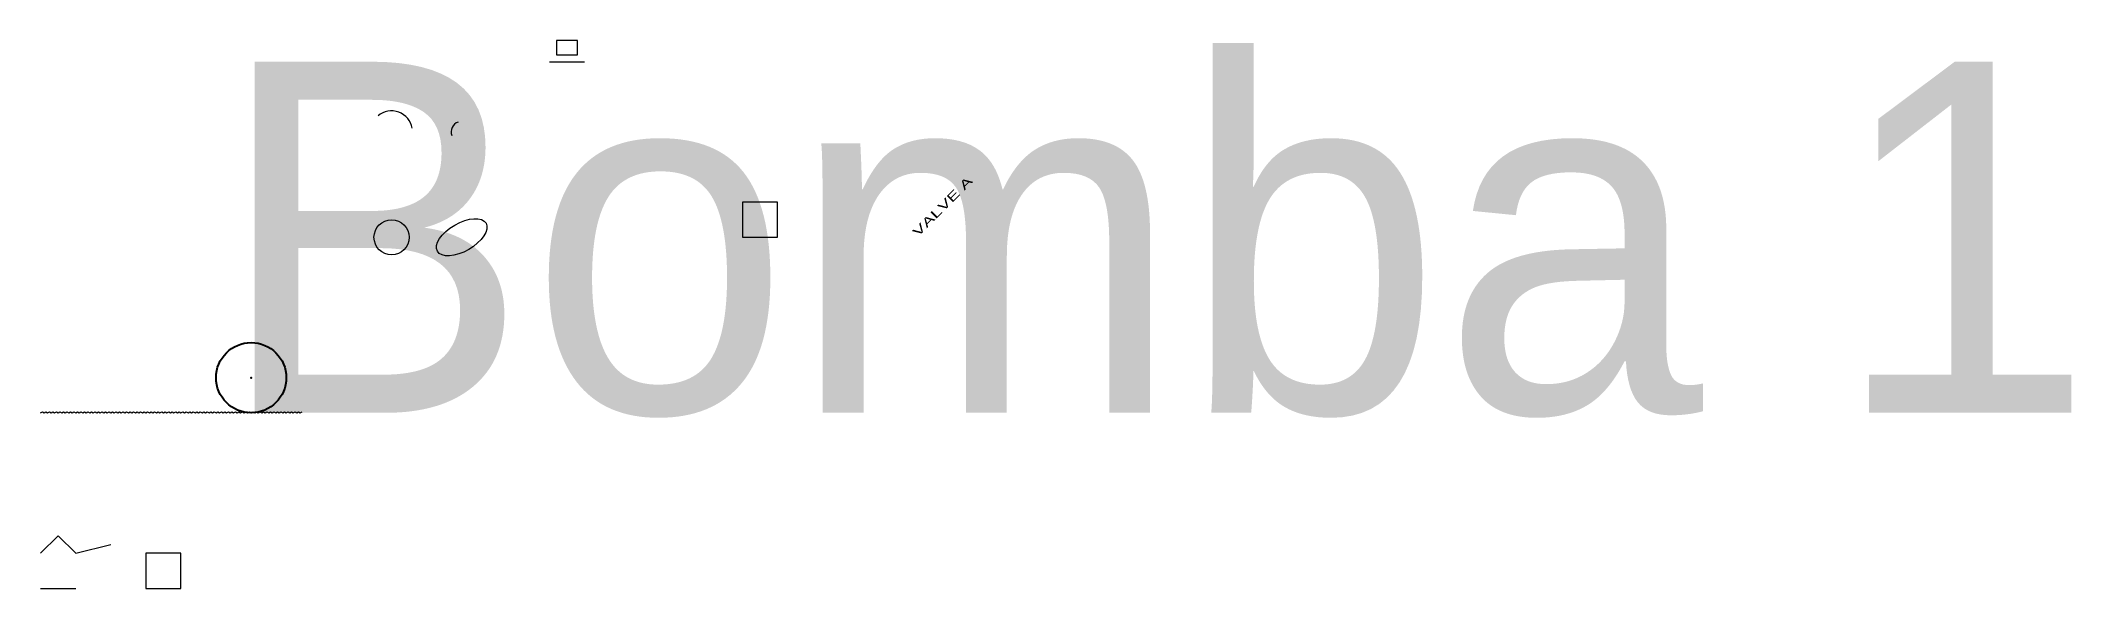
# Model space of a CAD drawing. Header units: metres. Extents: x 1000 to 1579, y 2000 to 2156.
import ezdxf

# ---------------------------------------------------------------- set-up
doc = ezdxf.new("R2010")
doc.units = ezdxf.units.M
doc.header["$LTSCALE"] = 40
doc.header["$PDMODE"] = 32
doc.header["$PDSIZE"] = 20
for name, color, linetype, lineweight in [('1', 7, 'Continuous', 13), ('10', 7, 'Continuous', 13), ('11', 7, 'Continuous', 13), ('2', 7, 'Continuous', 13), ('3', 7, 'Continuous', 13), ('7', 7, 'Continuous', 13), ('8', 7, 'Continuous', 13), ('9', 7, 'Continuous', 13)]:
    doc.layers.add(name, color=color, linetype=linetype, lineweight=lineweight)
for name, color, linetype in [('12', 7, 'Continuous'), ('5', 7, 'Continuous'), ('6', 7, 'Continuous')]:
    doc.layers.add(name, color=color, linetype=linetype)

msp = doc.modelspace()

# ---------------------------------------------------------------- linework, layer by layer
at = {"linetype": 'Continuous', "lineweight": 13}
for points in [[(1000, 2050), (1000.5, 2050.25), (1001, 2050), (1001.5, 2050.25), (1002, 2050), (1002.5, 2050.25), (1003, 2050), (1003.5, 2050.25), (1004, 2050), (1004.5, 2050.25), (1005, 2050), (1005.5, 2050.25), (1006, 2050), (1006.5, 2050.25), (1007, 2050), (1007.5, 2050.25), (1008, 2050), (1008.5, 2050.25), (1009, 2050), (1009.5, 2050.25), (1010, 2050), (1010.5, 2050.25), (1011, 2050), (1011.5, 2050.25), (1012, 2050), (1012.5, 2050.25), (1013, 2050), (1013.5, 2050.25), (1014, 2050), (1014.5, 2050.25), (1015, 2050), (1015.5, 2050.25), (1016, 2050), (1016.5, 2050.25), (1017, 2050), (1017.5, 2050.25), (1018, 2050), (1018.5, 2050.25)], [(1018.5, 2050.25), (1019, 2050), (1019.5, 2050.25), (1020, 2050), (1020.5, 2050.25), (1021, 2050), (1021.5, 2050.25), (1022, 2050), (1022.5, 2050.25), (1023, 2050), (1023.5, 2050.25), (1024, 2050), (1024.5, 2050.25), (1025, 2050), (1025.5, 2050.25), (1026, 2050), (1026.5, 2050.25), (1027, 2050), (1027.5, 2050.25), (1028, 2050), (1028.5, 2050.25), (1029, 2050), (1029.5, 2050.25), (1030, 2050), (1030.5, 2050.25), (1031, 2050), (1031.5, 2050.25), (1032, 2050), (1032.5, 2050.25), (1033, 2050), (1033.5, 2050.25), (1034, 2050), (1034.5, 2050.25), (1035, 2050), (1035.5, 2050.25), (1036, 2050), (1036.5, 2050.25), (1037, 2050)], [(1037, 2050), (1037.5, 2050.25), (1038, 2050), (1038.5, 2050.25), (1039, 2050), (1039.5, 2050.25), (1040, 2050), (1040.5, 2050.25), (1041, 2050), (1041.5, 2050.25), (1042, 2050), (1042.5, 2050.25), (1043, 2050), (1043.5, 2050.25), (1044, 2050), (1044.5, 2050.25), (1045, 2050), (1045.5, 2050.25), (1046, 2050), (1046.5, 2050.25), (1047, 2050), (1047.5, 2050.25), (1048, 2050), (1048.5, 2050.25), (1049, 2050), (1049.5, 2050.25), (1050, 2050), (1050.5, 2050.25), (1051, 2050), (1051.5, 2050.25), (1052, 2050), (1052.5, 2050.25), (1053, 2050), (1053.5, 2050.25), (1054, 2050), (1054.5, 2050.25), (1055, 2050), (1055.5, 2050.25)], [(1055.5, 2050.25), (1056, 2050), (1056.5, 2050.25), (1057, 2050), (1057.5, 2050.25), (1058, 2050), (1058.5, 2050.25), (1059, 2050), (1059.5, 2050.25), (1060, 2050), (1060.5, 2050.25), (1061, 2050), (1061.5, 2050.25), (1062, 2050), (1062.5, 2050.25), (1063, 2050), (1063.5, 2050.25), (1064, 2050), (1064.5, 2050.25), (1065, 2050), (1065.5, 2050.25), (1066, 2050), (1066.5, 2050.25), (1067, 2050), (1067.5, 2050.25), (1068, 2050), (1068.5, 2050.25), (1069, 2050), (1069.5, 2050.25), (1070, 2050), (1070.5, 2050.25), (1071, 2050), (1071.5, 2050.25), (1072, 2050), (1072.5, 2050.25), (1073, 2050), (1073.5, 2050.25), (1074, 2050), (1074.5, 2050.25)]]:
    msp.add_lwpolyline(points, dxfattribs=at)
at = {"layer": '1'}
msp.add_line((1000, 2000), (1010, 2000), dxfattribs=at)
at = {"layer": '10'}
msp.add_lwpolyline([(1147, 2152), (1153, 2152), (1153, 2156), (1147, 2156)], close=True, dxfattribs=at)
at = {"layer": '11'}
for points in [[(1200, 2100), (1210, 2100), (1210, 2110)], [(1210, 2110), (1200, 2110), (1200, 2100)]]:
    msp.add_lwpolyline(points, dxfattribs=at)
at = {"layer": '2'}
msp.add_lwpolyline([(1000, 2010), (1005, 2015), (1010, 2010), (1020, 2012.5)], dxfattribs=at)
at = {"layer": '3'}
msp.add_lwpolyline([(1030, 2000), (1040, 2000), (1040, 2010), (1030, 2010)], close=True, dxfattribs=at)
at = {"layer": '6'}
msp.add_point((1060, 2060), dxfattribs=at)
at = {"layer": '7'}
msp.add_circle((1100, 2100), 5, dxfattribs=at)
msp.add_ellipse((1120, 2100), major_axis=(6.93, 4), ratio=0.5, dxfattribs=at)
at = {"layer": '8'}
for centre, radius, start, end in [((1100, 2130), 6, 10, 130), ((1120, 2130), 3, 110, 200)]:
    msp.add_arc(centre, radius, start, end, dxfattribs=at)
at = {"layer": '9'}
msp.add_line((1145, 2150), (1155, 2150), dxfattribs=at)

# ---------------------------------------------------------------- texts
at = {"layer": '12', "width": 1.6}
msp.add_text('VALVE A', height=2.5, rotation=45, dxfattribs=at).set_placement((1250, 2100))
at = {"layer": '5'}
msp.add_text('Bomba 1', height=100, dxfattribs=at).set_placement((1050, 2050))

doc.saveas('drawing.dxf')
